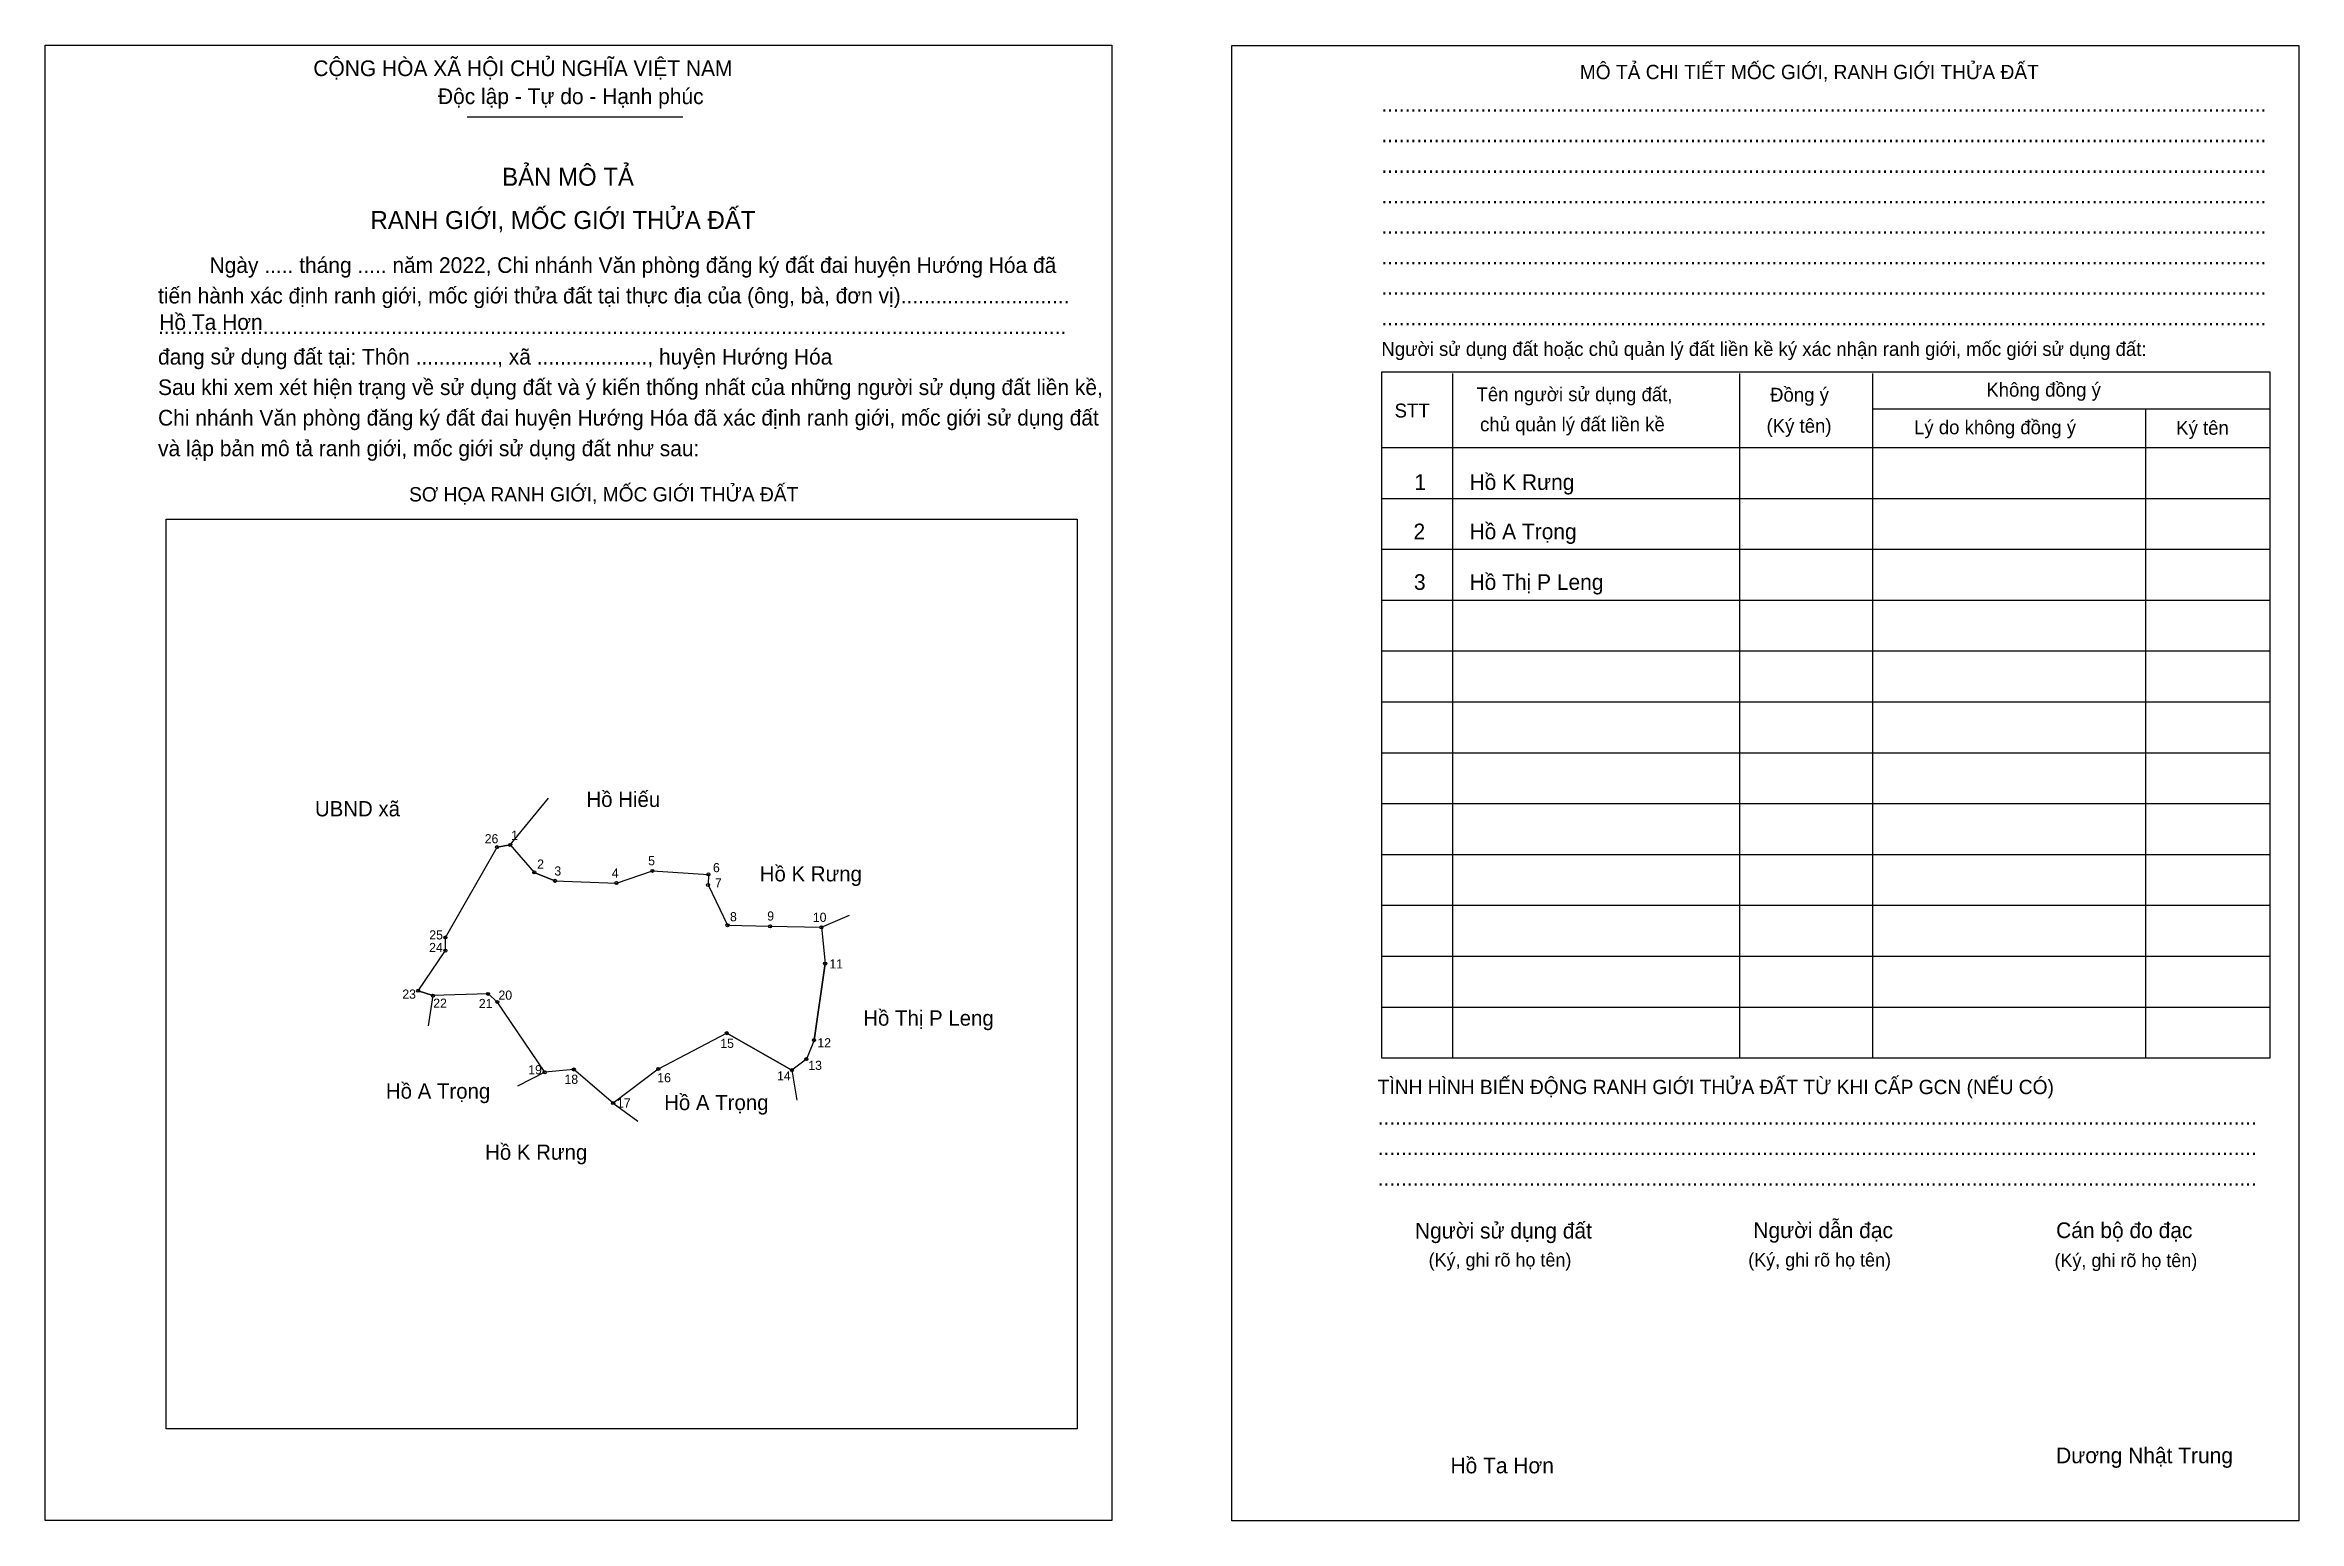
# Model space of a CAD drawing. Extents: x 543994 to 545531, y 1838883 to 1839890.
import ezdxf

# ---------------------------------------------------------------- set-up
doc = ezdxf.new("R2010")
doc.units = 0
for name, color, linetype in [('Level 1', 7, 'Continuous'), ('Level 10', 7, 'Continuous'), ('Level 11', 7, 'Continuous'), ('Level 2', 7, 'Continuous'), ('Level 25', 7, 'Continuous'), ('Level 27', 7, 'Continuous'), ('Level 36', 7, 'Continuous'), ('Level 52', 7, 'Continuous'), ('Level 55', 7, 'Continuous'), ('Level 6', 7, 'Continuous'), ('Level 9', 7, 'Continuous')]:
    doc.layers.add(name, color=color, linetype=linetype)

msp = doc.modelspace()

# ---------------------------------------------------------------- linework, layer by layer
at = {"layer": 'Level 1'}
for p, q in [((543993.9, 1839889.6), (543993.9, 1839889.6)), ((544803.5, 1839889.2), (544803.5, 1839889.2)), ((544281.9, 1839840.6), (544429, 1839840.6)), ((544953.9, 1839665.4), (544953.9, 1839198.6)), ((545149.7, 1839665.4), (545149.7, 1839198.6)), ((545240.3, 1839665.4), (545240.3, 1839198.6)), ((545240.3, 1839641.4), (545511.7, 1839641.4)), ((545426.6, 1839641.4), (545426.6, 1839198.6)), ((544905.4, 1839615), (545511.7, 1839615)), ((544905.4, 1839580.3), (545511.7, 1839580.3)), ((544076.6, 1839566.1), (544076.6, 1839566.1)), ((544905.4, 1839545.6), (545511.7, 1839545.6)), ((544905.4, 1839510.9), (545511.7, 1839510.9)), ((544905.4, 1839476.2), (545511.7, 1839476.2)), ((544905.4, 1839441.5), (545511.7, 1839441.5)), ((544905.4, 1839406.8), (545511.7, 1839406.8)), ((544905.4, 1839372.1), (545511.7, 1839372.1)), ((544905.4, 1839337.4), (545511.7, 1839337.4)), ((544905.4, 1839302.7), (545511.7, 1839302.7)), ((544905.4, 1839268), (545511.7, 1839268)), ((544905.4, 1839233.3), (545511.7, 1839233.3)), ((544697.8, 1838945.6), (544697.8, 1838945.6)), ((544721.6, 1838883.1), (544721.6, 1838883.1)), ((545531.2, 1838882.7), (545531.2, 1838882.7))]:
    msp.add_line(p, q, dxfattribs=at)
for points in [[(545511.7, 1839666.4), (544905.4, 1839666.4), (544905.4, 1839198.6), (545511.7, 1839198.6)], [(544076.6, 1839566.1), (544697.8, 1839566.1), (544697.8, 1838945.6), (544076.6, 1838945.6)]]:
    msp.add_lwpolyline(points, close=True, dxfattribs=at)
at = {"layer": 'Level 10'}
msp.add_line((544311.2, 1839343.9), (544337.4, 1839375.9), dxfattribs=at)
msp.add_lwpolyline([(544296.1, 1839242.3), (544258.5, 1839241.1), (544248.4, 1839244.4), (544267, 1839271.8), (544267, 1839280.8), (544302.2, 1839342.4), (544311.2, 1839343.9), (544327.6, 1839325.2), (544341.7, 1839319.4), (544383.6, 1839317.9), (544408.2, 1839326.2), (544446.4, 1839323.8), (544446.1, 1839316.6), (544459.4, 1839289.1), (544488.4, 1839288.4), (544523.4, 1839287.7), (544526, 1839262.9), (544518.4, 1839210.7), (544513.2, 1839197.8), (544503.3, 1839190.3), (544458.9, 1839215.5), (544412.2, 1839191), (544381.4, 1839167.8), (544354.6, 1839190.7), (544334.7, 1839188.8), (544302.4, 1839236.8)], close=True, dxfattribs=at)
at = {"layer": 'Level 11'}
for centre in [(544302.2, 1839342.4), (544311.2, 1839343.9), (544327.6, 1839325.2), (544341.7, 1839319.4), (544383.6, 1839317.9), (544408.2, 1839326.2), (544446.1, 1839316.6), (544446.4, 1839323.8), (544459.4, 1839289.1), (544488.4, 1839288.4), (544523.4, 1839287.7), (544267, 1839280.8), (544267, 1839271.8), (544526, 1839262.9), (544248.4, 1839244.4), (544258.5, 1839241.1), (544296.1, 1839242.3), (544296.1, 1839242.3), (544302.4, 1839236.8), (544458.9, 1839215.5), (544518.4, 1839210.7), (544513.2, 1839197.8), (544334.7, 1839188.8), (544354.6, 1839190.7), (544412.2, 1839191), (544503.3, 1839190.3), (544381.4, 1839167.8)]:
    msp.add_circle(centre, 1.04, dxfattribs=at)
at = {"layer": 'Level 2'}
for points in [[(543993.9, 1839889.6), (544721.6, 1839889.6), (544721.6, 1838883.1), (543993.9, 1838883.1)], [(544803.5, 1839889.2), (545531.2, 1839889.2), (545531.2, 1838882.7), (544803.5, 1838882.7)]]:
    msp.add_lwpolyline(points, close=True, dxfattribs=at)
at = {"layer": 'Level 25'}
for p, q in [((544311.2, 1839343.9), (544302.2, 1839342.4)), ((544341.7, 1839319.4), (544327.6, 1839325.2)), ((544488.4, 1839288.4), (544523.4, 1839287.7)), ((544518.4, 1839210.7), (544526, 1839262.9)), ((544248.4, 1839244.4), (544258.5, 1839241.1)), ((544458.9, 1839215.5), (544503.3, 1839190.3))]:
    msp.add_line(p, q, dxfattribs=at)
at = {"layer": 'Level 27'}
for p, q in [((544523.4, 1839287.7), (544542.5, 1839295.9)), ((544258.5, 1839241.1), (544255.2, 1839220.6)), ((544334.7, 1839188.8), (544316.1, 1839179.4)), ((544503.3, 1839190.3), (544506.7, 1839169.8)), ((544381.4, 1839167.8), (544398.2, 1839155.4))]:
    msp.add_line(p, q, dxfattribs=at)

# ---------------------------------------------------------------- texts
at = {"layer": 'Level 1'}
for s, height, p in [('CỘNG HÒA XÃ HỘI CHỦ NGHĨA VIỆT NAM', 10.689, (544176.9, 1839868.4)), ('MÔ TẢ CHI TIẾT MỐC GIỚI, RANH GIỚI THỬA ĐẤT', 9.773, (545040.7, 1839866.3)), ('Độc lập - Tự do - Hạnh phúc', 10.689, (544261.9, 1839849.3)), ('........................................................................................................................................................', 10.6889, (544905.4, 1839844.1)), ('........................................................................................................................................................', 10.6889, (544905.4, 1839823.3)), ('BẢN MÔ TẢ', 12.22, (544305.7, 1839793.6)), ('........................................................................................................................................................', 10.6889, (544905.4, 1839802.4)), ('RANH GIỚI, MỐC GIỚI THỬA ĐẤT', 12.217, (544215.9, 1839764.1)), ('........................................................................................................................................................', 10.6889, (544905.4, 1839781.6)), ('........................................................................................................................................................', 10.6889, (544905.4, 1839760.8)), ('Ngày ..... tháng ..... năm 2022, Chi nhánh Văn phòng đăng ký đất đai huyện Hướng Hóa đã', 10.689, (544106.1, 1839734.1)), ('........................................................................................................................................................', 10.6889, (544905.4, 1839740)), ('tiến hành xác định ranh giới, mốc giới thửa đất tại thực địa của (ông, bà, đơn vị).............................', 10.6889, (544071, 1839713.3)), ('........................................................................................................................................................', 10.6889, (544905.4, 1839719.2)), ('........................................................................................................................................................', 10.6889, (544905.4, 1839698.3)), ('............................................................................................................................................................', 10.6889, (544071, 1839692.4)), ('Người sử dụng đất hoặc chủ quản lý đất liền kề ký xác nhận ranh giới, mốc giới sử dụng đất:', 9.468, (544905.4, 1839677.5)), ('đang sử dụng đất tại: Thôn .............., xã ..................., huyện Hướng Hóa', 10.689, (544071, 1839671.6)), ('Sau khi xem xét hiện trạng về sử dụng đất và ý kiến thống nhất của những người sử dụng đất liền kề,', 10.689, (544071, 1839650.8)), ('Tên người sử dụng đất,', 9.468, (544970.3, 1839646.6)), ('Đồng ý', 9.47, (545170.5, 1839646.3)), ('Không đồng ý', 9.468, (545318, 1839649.7)), ('Chi nhánh Văn phòng đăng ký đất đai huyện Hướng Hóa đã xác định ranh giới, mốc giới sử dụng đất', 10.689, (544071, 1839630)), ('STT', 9.47, (544914.4, 1839635.5)), ('chủ quản lý đất liền kề', 9.468, (544972.7, 1839626.1)), ('(Ký tên)', 9.47, (545168.1, 1839625.1)), ('Lý do không đồng ý', 9.468, (545268.7, 1839624.1)), ('Ký tên', 9.47, (545447.5, 1839623.7)), ('và lập bản mô tả ranh giới, mốc giới sử dụng đất như sau:', 10.689, (544071, 1839609.1)), ('SƠ HỌA RANH GIỚI, MỐC GIỚI THỬA ĐẤT', 9.773, (544242.2, 1839578.2)), ('TÌNH HÌNH BIẾN ĐỘNG RANH GIỚI THỬA ĐẤT TỪ KHI CẤP GCN (NẾU CÓ)', 9.773, (544902.9, 1839173.9)), ('.......................................................................................................................................................', 10.6889, (544902.9, 1839153.1)), ('.......................................................................................................................................................', 10.6889, (544902.9, 1839132.3)), ('.......................................................................................................................................................', 10.6889, (544902.9, 1839111.4)), ('Người sử dụng đất', 10.689, (544928.3, 1839075.4)), ('Người dẫn đạc', 10.689, (545159.1, 1839075.7)), ('Cán bộ đo đạc', 10.689, (545365.6, 1839075.7)), ('(Ký, ghi rõ họ tên)', 9.162, (544937.6, 1839056.3)), ('(Ký, ghi rõ họ tên)', 9.162, (545155.6, 1839056.3)), ('(Ký, ghi rõ họ tên)', 9.162, (545364.5, 1839055.9)), ('Dương Nhật Trung', 10.689, (545365.6, 1838922.1))]:
    msp.add_text(s, height=height, dxfattribs=at).set_placement(p)
at = {"layer": 'Level 36'}
for s, height, p in [('Hồ Hiếu', 10.41, (544363.2, 1839369.8)), ('UBND xã', 10.41, (544178, 1839363.4)), ('Hồ K Rưng', 10.41, (544481.4, 1839319)), ('Hồ Thị P Leng', 10.412, (544552, 1839220.6)), ('Hồ A Trọng', 10.41, (544226.4, 1839170.8)), ('Hồ A Trọng', 10.41, (544416.2, 1839163)), ('Hồ K Rưng', 10.41, (544294.1, 1839129.1))]:
    msp.add_text(s, height=height, dxfattribs=at).set_placement(p)
at = {"layer": 'Level 52'}
for s, height, p in [('1', 10.7, (544927.9, 1839586.1)), ('Hồ K Rưng', 10.69, (544965.5, 1839586.1)), ('2', 10.7, (544927.3, 1839552.4)), ('Hồ A Trọng', 10.69, (544965.5, 1839552.4)), ('3', 10.7, (544927.6, 1839517.9)), ('Hồ Thị P Leng', 10.689, (544965.5, 1839517.9))]:
    msp.add_text(s, height=height, dxfattribs=at).set_placement(p)
at = {"layer": 'Level 55'}
for s, p in [('26', (544301.7, 1839342.4)), ('1', (544311, 1839343.9)), ('2', (544327.4, 1839325.2)), ('3', (544341.5, 1839319.4)), ('4', (544383.4, 1839317.9)), ('5', (544408, 1839326.2)), ('7', (544445.9, 1839316.6)), ('6', (544446.2, 1839323.8)), ('8', (544459.1, 1839289.1)), ('9', (544488.2, 1839288.4)), ('10', (544522.9, 1839287.7)), ('25', (544266.5, 1839280.8)), ('24', (544266.5, 1839271.8)), ('11', (544525.6, 1839262.9)), ('23', (544247.9, 1839244.4)), ('22', (544258, 1839241.1)), ('21', (544295.7, 1839242.3)), ('20', (544301.9, 1839236.8)), ('15', (544458.4, 1839215.5)), ('12', (544517.9, 1839210.7)), ('13', (544512.7, 1839197.8)), ('19', (544334.2, 1839188.8)), ('18', (544354.1, 1839190.7)), ('16', (544411.7, 1839191)), ('14', (544502.8, 1839190.3)), ('17', (544381, 1839167.8))]:
    msp.add_text(s, height=0.694, dxfattribs=at).set_placement(p)
at = {"layer": 'Level 6'}
for p in [(544071.8, 1839695.2), (544952.5, 1838915.2)]:
    msp.add_text('Hồ Ta Hơn', height=10.69, dxfattribs=at).set_placement(p)
at = {"layer": 'Level 9'}
for s, p in [('26', (544293.8, 1839345)), ('1', (544311.8, 1839347.3)), ('2', (544329.6, 1839327.7)), ('5', (544405.3, 1839330)), ('6', (544449.5, 1839325.3)), ('3', (544341.3, 1839323)), ('4', (544380.5, 1839321.6)), ('7', (544450.8, 1839314.9)), ('25', (544256, 1839279.4)), ('8', (544461.1, 1839291.8)), ('9', (544486.5, 1839292.3)), ('10', (544517.6, 1839291.4)), ('24', (544255.9, 1839270.8)), ('11', (544528.9, 1839259.6)), ('23', (544237.6, 1839239)), ('22', (544258.7, 1839232.8)), ('21', (544289.8, 1839232.6)), ('20', (544303.2, 1839238.3)), ('15', (544454.5, 1839205.4)), ('12', (544520.7, 1839205.8)), ('19', (544323.5, 1839187.4)), ('13', (544514.5, 1839190.4)), ('18', (544348.2, 1839180.9)), ('16', (544411.5, 1839182)), ('14', (544493.2, 1839183.2)), ('17', (544384, 1839164.7))]:
    msp.add_text(s, height=6.25, dxfattribs=at).set_placement(p)

doc.saveas('drawing.dxf')
